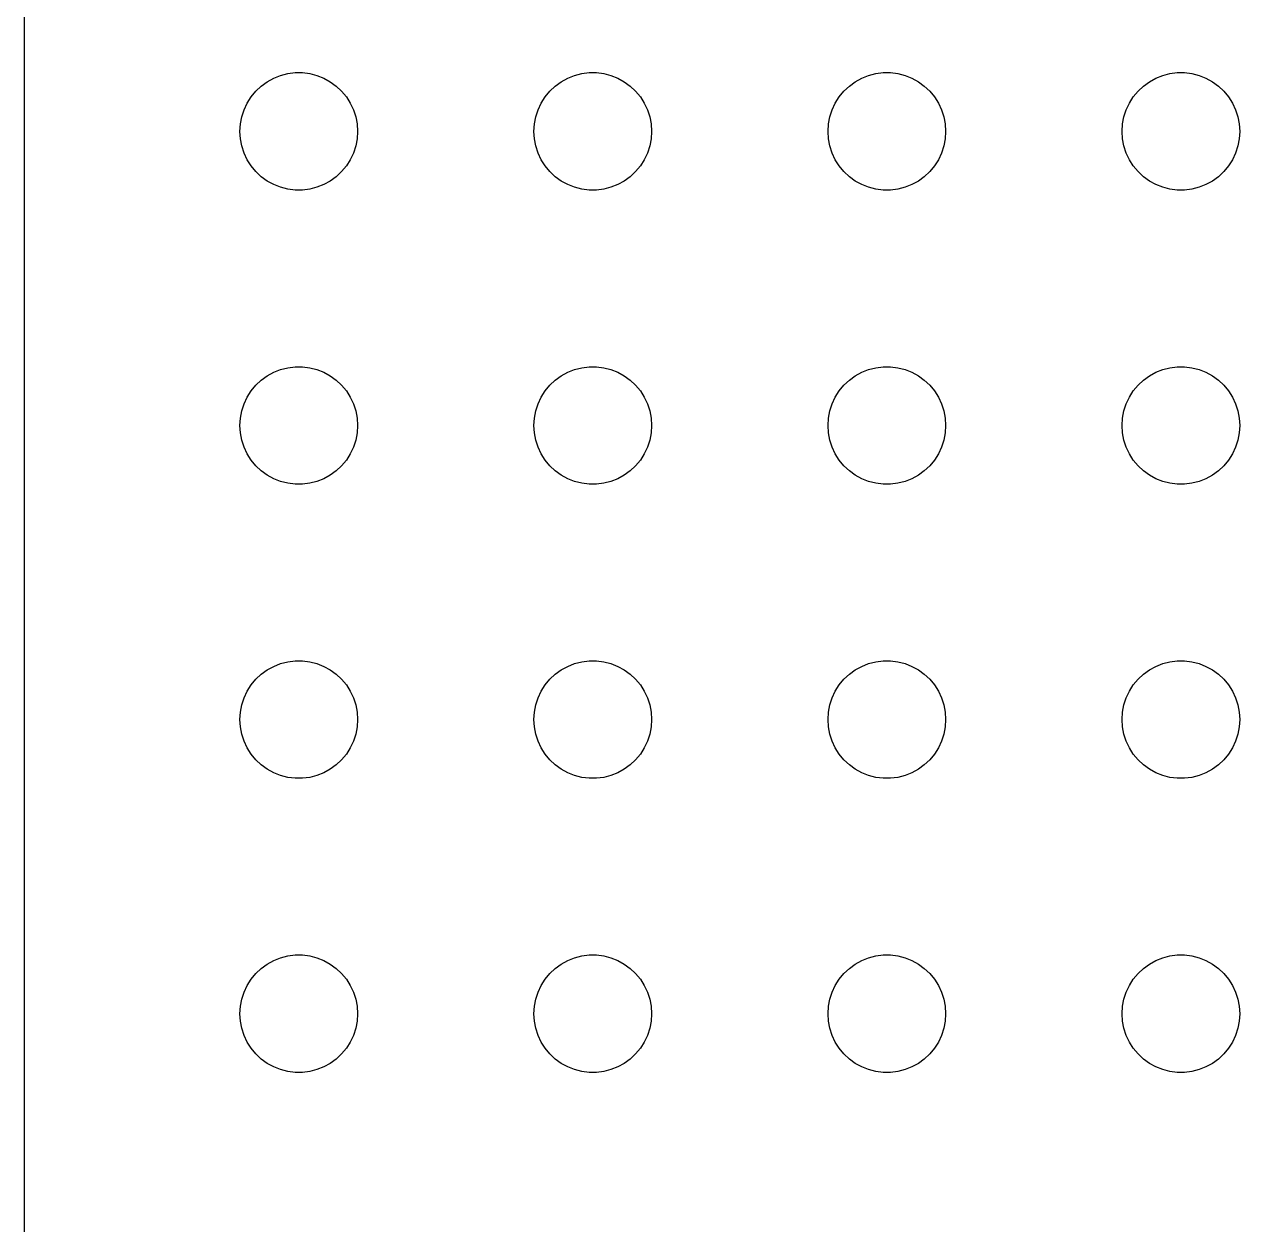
# Model space of a CAD drawing. Header units: metres. Extents: x -127 to 127, y -127 to 127.
# Drawn here: x -127 to -96, y -95.38 to -64.77 of the extents above; entities that cross this region are included whole.
import ezdxf

# ---------------------------------------------------------------- set-up
doc = ezdxf.new("R2010")
doc.units = ezdxf.units.M

msp = doc.modelspace()

# ---------------------------------------------------------------- linework, layer by layer
for p, q in [((-127, 122), (-127, -122)), ((-120.464, -66.0734), (-120.281, -66.0266)), ((-120.281, -66.0266), (-120.094, -66.003)), ((-120.094, -66.003), (-119.906, -66.003)), ((-119.906, -66.003), (-119.719, -66.0266)), ((-119.719, -66.0266), (-119.536, -66.0734)), ((-112.964, -66.0734), (-112.781, -66.0266)), ((-112.781, -66.0266), (-112.594, -66.003)), ((-112.594, -66.003), (-112.406, -66.003)), ((-112.406, -66.003), (-112.219, -66.0266)), ((-112.219, -66.0266), (-112.036, -66.0734)), ((-105.464, -66.0734), (-105.281, -66.0266)), ((-105.281, -66.0266), (-105.094, -66.003)), ((-105.094, -66.003), (-104.906, -66.003)), ((-104.906, -66.003), (-104.719, -66.0266)), ((-104.719, -66.0266), (-104.536, -66.0734)), ((-97.9635, -66.0734), (-97.7811, -66.0266)), ((-97.7811, -66.0266), (-97.5942, -66.003)), ((-97.5942, -66.003), (-97.4058, -66.003)), ((-97.4058, -66.003), (-97.2189, -66.0266)), ((-97.2189, -66.0266), (-97.0365, -66.0734)), ((-120.956, -66.3442), (-120.804, -66.2335)), ((-120.804, -66.2335), (-120.639, -66.1428)), ((-120.639, -66.1428), (-120.464, -66.0734)), ((-119.536, -66.0734), (-119.361, -66.1428)), ((-119.361, -66.1428), (-119.196, -66.2335)), ((-119.196, -66.2335), (-119.044, -66.3442)), ((-113.456, -66.3442), (-113.304, -66.2335)), ((-113.304, -66.2335), (-113.139, -66.1428)), ((-113.139, -66.1428), (-112.964, -66.0734)), ((-112.036, -66.0734), (-111.861, -66.1428)), ((-111.861, -66.1428), (-111.696, -66.2335)), ((-111.696, -66.2335), (-111.544, -66.3442)), ((-105.956, -66.3442), (-105.804, -66.2335)), ((-105.804, -66.2335), (-105.639, -66.1428)), ((-105.639, -66.1428), (-105.464, -66.0734)), ((-104.536, -66.0734), (-104.361, -66.1428)), ((-104.361, -66.1428), (-104.196, -66.2335)), ((-104.196, -66.2335), (-104.044, -66.3442)), ((-98.4561, -66.3442), (-98.3037, -66.2335)), ((-98.3037, -66.2335), (-98.1387, -66.1428)), ((-98.1387, -66.1428), (-97.9635, -66.0734)), ((-97.0365, -66.0734), (-96.8613, -66.1428)), ((-96.8613, -66.1428), (-96.6963, -66.2335)), ((-96.6963, -66.2335), (-96.5439, -66.3442)), ((-121.314, -66.7774), (-121.214, -66.6183)), ((-121.214, -66.6183), (-121.093, -66.4732)), ((-121.093, -66.4732), (-120.956, -66.3442)), ((-119.044, -66.3442), (-118.907, -66.4732)), ((-118.907, -66.4732), (-118.786, -66.6183)), ((-118.786, -66.6183), (-118.686, -66.7774)), ((-113.814, -66.7774), (-113.714, -66.6183)), ((-113.714, -66.6183), (-113.593, -66.4732)), ((-113.593, -66.4732), (-113.456, -66.3442)), ((-111.544, -66.3442), (-111.407, -66.4732)), ((-111.407, -66.4732), (-111.286, -66.6183)), ((-111.286, -66.6183), (-111.186, -66.7774)), ((-106.314, -66.7774), (-106.214, -66.6183)), ((-106.214, -66.6183), (-106.093, -66.4732)), ((-106.093, -66.4732), (-105.956, -66.3442)), ((-104.044, -66.3442), (-103.907, -66.4732)), ((-103.907, -66.4732), (-103.786, -66.6183)), ((-103.786, -66.6183), (-103.686, -66.7774)), ((-98.8145, -66.7774), (-98.7135, -66.6183)), ((-98.7135, -66.6183), (-98.5934, -66.4732)), ((-98.5934, -66.4732), (-98.4561, -66.3442)), ((-96.5439, -66.3442), (-96.4065, -66.4732)), ((-96.4065, -66.4732), (-96.2865, -66.6183)), ((-96.2865, -66.6183), (-96.1855, -66.7774)), ((-121.453, -67.127), (-121.395, -66.9478)), ((-121.395, -66.9478), (-121.314, -66.7774)), ((-118.686, -66.7774), (-118.605, -66.9478)), ((-118.605, -66.9478), (-118.547, -67.127)), ((-113.953, -67.127), (-113.895, -66.9478)), ((-113.895, -66.9478), (-113.814, -66.7774)), ((-111.186, -66.7774), (-111.105, -66.9478)), ((-111.105, -66.9478), (-111.047, -67.127)), ((-106.453, -67.127), (-106.395, -66.9478)), ((-106.395, -66.9478), (-106.314, -66.7774)), ((-103.686, -66.7774), (-103.605, -66.9478)), ((-103.605, -66.9478), (-103.547, -67.127)), ((-98.9529, -67.127), (-98.8947, -66.9478)), ((-98.8947, -66.9478), (-98.8145, -66.7774)), ((-96.1855, -66.7774), (-96.1053, -66.9478)), ((-96.1053, -66.9478), (-96.0471, -67.127)), ((-121.488, -67.312), (-121.453, -67.127)), ((-118.547, -67.127), (-118.512, -67.312)), ((-113.988, -67.312), (-113.953, -67.127)), ((-111.047, -67.127), (-111.012, -67.312)), ((-106.488, -67.312), (-106.453, -67.127)), ((-103.547, -67.127), (-103.512, -67.312)), ((-98.9882, -67.312), (-98.9529, -67.127)), ((-96.0471, -67.127), (-96.0118, -67.312)), ((-121.5, -67.5), (-121.488, -67.312)), ((-121.488, -67.688), (-121.5, -67.5)), ((-118.512, -67.312), (-118.5, -67.5)), ((-118.5, -67.5), (-118.512, -67.688)), ((-114, -67.5), (-113.988, -67.312)), ((-113.988, -67.688), (-114, -67.5)), ((-111.012, -67.312), (-111, -67.5)), ((-111, -67.5), (-111.012, -67.688)), ((-106.5, -67.5), (-106.488, -67.312)), ((-106.488, -67.688), (-106.5, -67.5)), ((-103.512, -67.312), (-103.5, -67.5)), ((-103.5, -67.5), (-103.512, -67.688)), ((-99, -67.5), (-98.9882, -67.312)), ((-98.9882, -67.688), (-99, -67.5)), ((-96.0118, -67.312), (-96, -67.5)), ((-96, -67.5), (-96.0118, -67.688)), ((-121.453, -67.873), (-121.488, -67.688)), ((-121.395, -68.0522), (-121.453, -67.873)), ((-118.547, -67.873), (-118.605, -68.0522)), ((-118.512, -67.688), (-118.547, -67.873)), ((-113.953, -67.873), (-113.988, -67.688)), ((-113.895, -68.0522), (-113.953, -67.873)), ((-111.047, -67.873), (-111.105, -68.0522)), ((-111.012, -67.688), (-111.047, -67.873)), ((-106.453, -67.873), (-106.488, -67.688)), ((-106.395, -68.0522), (-106.453, -67.873)), ((-103.547, -67.873), (-103.605, -68.0522)), ((-103.512, -67.688), (-103.547, -67.873)), ((-98.9529, -67.873), (-98.9882, -67.688)), ((-98.8947, -68.0522), (-98.9529, -67.873)), ((-96.0471, -67.873), (-96.1053, -68.0522)), ((-96.0118, -67.688), (-96.0471, -67.873)), ((-121.314, -68.2226), (-121.395, -68.0522)), ((-118.605, -68.0522), (-118.686, -68.2226)), ((-113.814, -68.2226), (-113.895, -68.0522)), ((-111.105, -68.0522), (-111.186, -68.2226)), ((-106.314, -68.2226), (-106.395, -68.0522)), ((-103.605, -68.0522), (-103.686, -68.2226)), ((-98.8145, -68.2226), (-98.8947, -68.0522)), ((-96.1053, -68.0522), (-96.1855, -68.2226)), ((-121.214, -68.3817), (-121.314, -68.2226)), ((-121.093, -68.5268), (-121.214, -68.3817)), ((-118.786, -68.3817), (-118.907, -68.5268)), ((-118.686, -68.2226), (-118.786, -68.3817)), ((-113.714, -68.3817), (-113.814, -68.2226)), ((-113.593, -68.5268), (-113.714, -68.3817)), ((-111.286, -68.3817), (-111.407, -68.5268)), ((-111.186, -68.2226), (-111.286, -68.3817)), ((-106.214, -68.3817), (-106.314, -68.2226)), ((-106.093, -68.5268), (-106.214, -68.3817)), ((-103.786, -68.3817), (-103.907, -68.5268)), ((-103.686, -68.2226), (-103.786, -68.3817)), ((-98.7135, -68.3817), (-98.8145, -68.2226)), ((-98.5934, -68.5268), (-98.7135, -68.3817)), ((-96.2865, -68.3817), (-96.4065, -68.5268)), ((-96.1855, -68.2226), (-96.2865, -68.3817)), ((-120.956, -68.6558), (-121.093, -68.5268)), ((-120.804, -68.7665), (-120.956, -68.6558)), ((-120.639, -68.8572), (-120.804, -68.7665)), ((-119.196, -68.7665), (-119.361, -68.8572)), ((-119.044, -68.6558), (-119.196, -68.7665)), ((-118.907, -68.5268), (-119.044, -68.6558)), ((-113.456, -68.6558), (-113.593, -68.5268)), ((-113.304, -68.7665), (-113.456, -68.6558)), ((-113.139, -68.8572), (-113.304, -68.7665)), ((-111.696, -68.7665), (-111.861, -68.8572)), ((-111.544, -68.6558), (-111.696, -68.7665)), ((-111.407, -68.5268), (-111.544, -68.6558)), ((-105.956, -68.6558), (-106.093, -68.5268)), ((-105.804, -68.7665), (-105.956, -68.6558)), ((-105.639, -68.8572), (-105.804, -68.7665)), ((-104.196, -68.7665), (-104.361, -68.8572)), ((-104.044, -68.6558), (-104.196, -68.7665)), ((-103.907, -68.5268), (-104.044, -68.6558)), ((-98.4561, -68.6558), (-98.5934, -68.5268)), ((-98.3037, -68.7665), (-98.4561, -68.6558)), ((-98.1387, -68.8572), (-98.3037, -68.7665)), ((-96.6963, -68.7665), (-96.8613, -68.8572)), ((-96.5439, -68.6558), (-96.6963, -68.7665)), ((-96.4065, -68.5268), (-96.5439, -68.6558)), ((-120.464, -68.9266), (-120.639, -68.8572)), ((-120.281, -68.9734), (-120.464, -68.9266)), ((-120.094, -68.997), (-120.281, -68.9734)), ((-119.906, -68.997), (-120.094, -68.997)), ((-119.719, -68.9734), (-119.906, -68.997)), ((-119.536, -68.9266), (-119.719, -68.9734)), ((-119.361, -68.8572), (-119.536, -68.9266)), ((-112.964, -68.9266), (-113.139, -68.8572)), ((-112.781, -68.9734), (-112.964, -68.9266)), ((-112.594, -68.997), (-112.781, -68.9734)), ((-112.406, -68.997), (-112.594, -68.997)), ((-112.219, -68.9734), (-112.406, -68.997)), ((-112.036, -68.9266), (-112.219, -68.9734)), ((-111.861, -68.8572), (-112.036, -68.9266)), ((-105.464, -68.9266), (-105.639, -68.8572)), ((-105.281, -68.9734), (-105.464, -68.9266)), ((-105.094, -68.997), (-105.281, -68.9734)), ((-104.906, -68.997), (-105.094, -68.997)), ((-104.719, -68.9734), (-104.906, -68.997)), ((-104.536, -68.9266), (-104.719, -68.9734)), ((-104.361, -68.8572), (-104.536, -68.9266)), ((-97.9635, -68.9266), (-98.1387, -68.8572)), ((-97.7811, -68.9734), (-97.9635, -68.9266)), ((-97.5942, -68.997), (-97.7811, -68.9734)), ((-97.4058, -68.997), (-97.5942, -68.997)), ((-97.2189, -68.9734), (-97.4058, -68.997)), ((-97.0365, -68.9266), (-97.2189, -68.9734)), ((-96.8613, -68.8572), (-97.0365, -68.9266)), ((-120.956, -73.8442), (-120.804, -73.7335)), ((-120.804, -73.7335), (-120.639, -73.6428)), ((-120.639, -73.6428), (-120.464, -73.5734)), ((-120.464, -73.5734), (-120.281, -73.5266)), ((-120.281, -73.5266), (-120.094, -73.503)), ((-120.094, -73.503), (-119.906, -73.503)), ((-119.906, -73.503), (-119.719, -73.5266)), ((-119.719, -73.5266), (-119.536, -73.5734)), ((-119.536, -73.5734), (-119.361, -73.6428)), ((-119.361, -73.6428), (-119.196, -73.7335)), ((-119.196, -73.7335), (-119.044, -73.8442)), ((-113.456, -73.8442), (-113.304, -73.7335)), ((-113.304, -73.7335), (-113.139, -73.6428)), ((-113.139, -73.6428), (-112.964, -73.5734)), ((-112.964, -73.5734), (-112.781, -73.5266)), ((-112.781, -73.5266), (-112.594, -73.503)), ((-112.594, -73.503), (-112.406, -73.503)), ((-112.406, -73.503), (-112.219, -73.5266)), ((-112.219, -73.5266), (-112.036, -73.5734)), ((-112.036, -73.5734), (-111.861, -73.6428)), ((-111.861, -73.6428), (-111.696, -73.7335)), ((-111.696, -73.7335), (-111.544, -73.8442)), ((-105.956, -73.8442), (-105.804, -73.7335)), ((-105.804, -73.7335), (-105.639, -73.6428)), ((-105.639, -73.6428), (-105.464, -73.5734)), ((-105.464, -73.5734), (-105.281, -73.5266)), ((-105.281, -73.5266), (-105.094, -73.503)), ((-105.094, -73.503), (-104.906, -73.503)), ((-104.906, -73.503), (-104.719, -73.5266)), ((-104.719, -73.5266), (-104.536, -73.5734)), ((-104.536, -73.5734), (-104.361, -73.6428)), ((-104.361, -73.6428), (-104.196, -73.7335)), ((-104.196, -73.7335), (-104.044, -73.8442)), ((-98.4561, -73.8442), (-98.3037, -73.7335)), ((-98.3037, -73.7335), (-98.1387, -73.6428)), ((-98.1387, -73.6428), (-97.9635, -73.5734)), ((-97.9635, -73.5734), (-97.7811, -73.5266)), ((-97.7811, -73.5266), (-97.5942, -73.503)), ((-97.5942, -73.503), (-97.4058, -73.503)), ((-97.4058, -73.503), (-97.2189, -73.5266)), ((-97.2189, -73.5266), (-97.0365, -73.5734)), ((-97.0365, -73.5734), (-96.8613, -73.6428)), ((-96.8613, -73.6428), (-96.6963, -73.7335)), ((-96.6963, -73.7335), (-96.5439, -73.8442)), ((-121.214, -74.1183), (-121.093, -73.9732)), ((-121.093, -73.9732), (-120.956, -73.8442)), ((-119.044, -73.8442), (-118.907, -73.9732)), ((-118.907, -73.9732), (-118.786, -74.1183)), ((-113.714, -74.1183), (-113.593, -73.9732)), ((-113.593, -73.9732), (-113.456, -73.8442)), ((-111.544, -73.8442), (-111.407, -73.9732)), ((-111.407, -73.9732), (-111.286, -74.1183)), ((-106.214, -74.1183), (-106.093, -73.9732)), ((-106.093, -73.9732), (-105.956, -73.8442)), ((-104.044, -73.8442), (-103.907, -73.9732)), ((-103.907, -73.9732), (-103.786, -74.1183)), ((-98.7135, -74.1183), (-98.5934, -73.9732)), ((-98.5934, -73.9732), (-98.4561, -73.8442)), ((-96.5439, -73.8442), (-96.4065, -73.9732)), ((-96.4065, -73.9732), (-96.2865, -74.1183)), ((-121.395, -74.4478), (-121.314, -74.2774)), ((-121.314, -74.2774), (-121.214, -74.1183)), ((-118.786, -74.1183), (-118.686, -74.2774)), ((-118.686, -74.2774), (-118.605, -74.4478)), ((-113.895, -74.4478), (-113.814, -74.2774)), ((-113.814, -74.2774), (-113.714, -74.1183)), ((-111.286, -74.1183), (-111.186, -74.2774)), ((-111.186, -74.2774), (-111.105, -74.4478)), ((-106.395, -74.4478), (-106.314, -74.2774)), ((-106.314, -74.2774), (-106.214, -74.1183)), ((-103.786, -74.1183), (-103.686, -74.2774)), ((-103.686, -74.2774), (-103.605, -74.4478)), ((-98.8947, -74.4478), (-98.8145, -74.2774)), ((-98.8145, -74.2774), (-98.7135, -74.1183)), ((-96.2865, -74.1183), (-96.1855, -74.2774)), ((-96.1855, -74.2774), (-96.1053, -74.4478)), ((-121.488, -74.812), (-121.453, -74.627)), ((-121.453, -74.627), (-121.395, -74.4478)), ((-118.605, -74.4478), (-118.547, -74.627)), ((-118.547, -74.627), (-118.512, -74.812)), ((-113.988, -74.812), (-113.953, -74.627)), ((-113.953, -74.627), (-113.895, -74.4478)), ((-111.105, -74.4478), (-111.047, -74.627)), ((-111.047, -74.627), (-111.012, -74.812)), ((-106.488, -74.812), (-106.453, -74.627)), ((-106.453, -74.627), (-106.395, -74.4478)), ((-103.605, -74.4478), (-103.547, -74.627)), ((-103.547, -74.627), (-103.512, -74.812)), ((-98.9882, -74.812), (-98.9529, -74.627)), ((-98.9529, -74.627), (-98.8947, -74.4478)), ((-96.1053, -74.4478), (-96.0471, -74.627)), ((-96.0471, -74.627), (-96.0118, -74.812)), ((-121.5, -75), (-121.488, -74.812)), ((-121.488, -75.188), (-121.5, -75)), ((-118.512, -74.812), (-118.5, -75)), ((-118.5, -75), (-118.512, -75.188)), ((-114, -75), (-113.988, -74.812)), ((-113.988, -75.188), (-114, -75)), ((-111.012, -74.812), (-111, -75)), ((-111, -75), (-111.012, -75.188)), ((-106.5, -75), (-106.488, -74.812)), ((-106.488, -75.188), (-106.5, -75)), ((-103.512, -74.812), (-103.5, -75)), ((-103.5, -75), (-103.512, -75.188)), ((-99, -75), (-98.9882, -74.812)), ((-98.9882, -75.188), (-99, -75)), ((-96.0118, -74.812), (-96, -75)), ((-96, -75), (-96.0118, -75.188)), ((-121.453, -75.373), (-121.488, -75.188)), ((-118.512, -75.188), (-118.547, -75.373)), ((-113.953, -75.373), (-113.988, -75.188)), ((-111.012, -75.188), (-111.047, -75.373)), ((-106.453, -75.373), (-106.488, -75.188)), ((-103.512, -75.188), (-103.547, -75.373)), ((-98.9529, -75.373), (-98.9882, -75.188)), ((-96.0118, -75.188), (-96.0471, -75.373)), ((-121.395, -75.5522), (-121.453, -75.373)), ((-121.314, -75.7226), (-121.395, -75.5522)), ((-118.605, -75.5522), (-118.686, -75.7226)), ((-118.547, -75.373), (-118.605, -75.5522)), ((-113.895, -75.5522), (-113.953, -75.373)), ((-113.814, -75.7226), (-113.895, -75.5522)), ((-111.105, -75.5522), (-111.186, -75.7226)), ((-111.047, -75.373), (-111.105, -75.5522)), ((-106.395, -75.5522), (-106.453, -75.373)), ((-106.314, -75.7226), (-106.395, -75.5522)), ((-103.605, -75.5522), (-103.686, -75.7226)), ((-103.547, -75.373), (-103.605, -75.5522)), ((-98.8947, -75.5522), (-98.9529, -75.373)), ((-98.8145, -75.7226), (-98.8947, -75.5522)), ((-96.1053, -75.5522), (-96.1855, -75.7226)), ((-96.0471, -75.373), (-96.1053, -75.5522)), ((-121.214, -75.8817), (-121.314, -75.7226)), ((-121.093, -76.0268), (-121.214, -75.8817)), ((-118.786, -75.8817), (-118.907, -76.0268)), ((-118.686, -75.7226), (-118.786, -75.8817)), ((-113.714, -75.8817), (-113.814, -75.7226)), ((-113.593, -76.0268), (-113.714, -75.8817)), ((-111.286, -75.8817), (-111.407, -76.0268)), ((-111.186, -75.7226), (-111.286, -75.8817)), ((-106.214, -75.8817), (-106.314, -75.7226)), ((-106.093, -76.0268), (-106.214, -75.8817)), ((-103.786, -75.8817), (-103.907, -76.0268)), ((-103.686, -75.7226), (-103.786, -75.8817)), ((-98.7135, -75.8817), (-98.8145, -75.7226)), ((-98.5934, -76.0268), (-98.7135, -75.8817)), ((-96.2865, -75.8817), (-96.4065, -76.0268)), ((-96.1855, -75.7226), (-96.2865, -75.8817)), ((-120.956, -76.1558), (-121.093, -76.0268)), ((-120.804, -76.2665), (-120.956, -76.1558)), ((-119.044, -76.1558), (-119.196, -76.2665)), ((-118.907, -76.0268), (-119.044, -76.1558)), ((-113.456, -76.1558), (-113.593, -76.0268)), ((-113.304, -76.2665), (-113.456, -76.1558)), ((-111.544, -76.1558), (-111.696, -76.2665)), ((-111.407, -76.0268), (-111.544, -76.1558)), ((-105.956, -76.1558), (-106.093, -76.0268)), ((-105.804, -76.2665), (-105.956, -76.1558)), ((-104.044, -76.1558), (-104.196, -76.2665)), ((-103.907, -76.0268), (-104.044, -76.1558)), ((-98.4561, -76.1558), (-98.5934, -76.0268)), ((-98.3037, -76.2665), (-98.4561, -76.1558)), ((-96.5439, -76.1558), (-96.6963, -76.2665)), ((-96.4065, -76.0268), (-96.5439, -76.1558)), ((-120.639, -76.3572), (-120.804, -76.2665)), ((-120.464, -76.4266), (-120.639, -76.3572)), ((-120.281, -76.4734), (-120.464, -76.4266)), ((-120.094, -76.497), (-120.281, -76.4734)), ((-119.906, -76.497), (-120.094, -76.497)), ((-119.719, -76.4734), (-119.906, -76.497)), ((-119.536, -76.4266), (-119.719, -76.4734)), ((-119.361, -76.3572), (-119.536, -76.4266)), ((-119.196, -76.2665), (-119.361, -76.3572)), ((-113.139, -76.3572), (-113.304, -76.2665)), ((-112.964, -76.4266), (-113.139, -76.3572)), ((-112.781, -76.4734), (-112.964, -76.4266)), ((-112.594, -76.497), (-112.781, -76.4734)), ((-112.406, -76.497), (-112.594, -76.497)), ((-112.219, -76.4734), (-112.406, -76.497)), ((-112.036, -76.4266), (-112.219, -76.4734)), ((-111.861, -76.3572), (-112.036, -76.4266)), ((-111.696, -76.2665), (-111.861, -76.3572)), ((-105.639, -76.3572), (-105.804, -76.2665)), ((-105.464, -76.4266), (-105.639, -76.3572)), ((-105.281, -76.4734), (-105.464, -76.4266)), ((-105.094, -76.497), (-105.281, -76.4734)), ((-104.906, -76.497), (-105.094, -76.497)), ((-104.719, -76.4734), (-104.906, -76.497)), ((-104.536, -76.4266), (-104.719, -76.4734)), ((-104.361, -76.3572), (-104.536, -76.4266)), ((-104.196, -76.2665), (-104.361, -76.3572)), ((-98.1387, -76.3572), (-98.3037, -76.2665)), ((-97.9635, -76.4266), (-98.1387, -76.3572)), ((-97.7811, -76.4734), (-97.9635, -76.4266)), ((-97.5942, -76.497), (-97.7811, -76.4734)), ((-97.4058, -76.497), (-97.5942, -76.497)), ((-97.2189, -76.4734), (-97.4058, -76.497)), ((-97.0365, -76.4266), (-97.2189, -76.4734)), ((-96.8613, -76.3572), (-97.0365, -76.4266)), ((-96.6963, -76.2665), (-96.8613, -76.3572)), ((-120.804, -81.2335), (-120.639, -81.1428)), ((-120.639, -81.1428), (-120.464, -81.0734)), ((-120.464, -81.0734), (-120.281, -81.0266)), ((-120.281, -81.0266), (-120.094, -81.003)), ((-120.094, -81.003), (-119.906, -81.003)), ((-119.906, -81.003), (-119.719, -81.0266)), ((-119.719, -81.0266), (-119.536, -81.0734)), ((-119.536, -81.0734), (-119.361, -81.1428)), ((-119.361, -81.1428), (-119.196, -81.2335)), ((-113.304, -81.2335), (-113.139, -81.1428)), ((-113.139, -81.1428), (-112.964, -81.0734)), ((-112.964, -81.0734), (-112.781, -81.0266)), ((-112.781, -81.0266), (-112.594, -81.003)), ((-112.594, -81.003), (-112.406, -81.003)), ((-112.406, -81.003), (-112.219, -81.0266)), ((-112.219, -81.0266), (-112.036, -81.0734)), ((-112.036, -81.0734), (-111.861, -81.1428)), ((-111.861, -81.1428), (-111.696, -81.2335)), ((-105.804, -81.2335), (-105.639, -81.1428)), ((-105.639, -81.1428), (-105.464, -81.0734)), ((-105.464, -81.0734), (-105.281, -81.0266)), ((-105.281, -81.0266), (-105.094, -81.003)), ((-105.094, -81.003), (-104.906, -81.003)), ((-104.906, -81.003), (-104.719, -81.0266)), ((-104.719, -81.0266), (-104.536, -81.0734)), ((-104.536, -81.0734), (-104.361, -81.1428)), ((-104.361, -81.1428), (-104.196, -81.2335)), ((-98.3037, -81.2335), (-98.1387, -81.1428)), ((-98.1387, -81.1428), (-97.9635, -81.0734)), ((-97.9635, -81.0734), (-97.7811, -81.0266)), ((-97.7811, -81.0266), (-97.5942, -81.003)), ((-97.5942, -81.003), (-97.4058, -81.003)), ((-97.4058, -81.003), (-97.2189, -81.0266)), ((-97.2189, -81.0266), (-97.0365, -81.0734)), ((-97.0365, -81.0734), (-96.8613, -81.1428)), ((-96.8613, -81.1428), (-96.6963, -81.2335)), ((-121.214, -81.6183), (-121.093, -81.4732)), ((-121.093, -81.4732), (-120.956, -81.3442)), ((-120.956, -81.3442), (-120.804, -81.2335)), ((-119.196, -81.2335), (-119.044, -81.3442)), ((-119.044, -81.3442), (-118.907, -81.4732)), ((-118.907, -81.4732), (-118.786, -81.6183)), ((-113.714, -81.6183), (-113.593, -81.4732)), ((-113.593, -81.4732), (-113.456, -81.3442)), ((-113.456, -81.3442), (-113.304, -81.2335)), ((-111.696, -81.2335), (-111.544, -81.3442)), ((-111.544, -81.3442), (-111.407, -81.4732)), ((-111.407, -81.4732), (-111.286, -81.6183)), ((-106.214, -81.6183), (-106.093, -81.4732)), ((-106.093, -81.4732), (-105.956, -81.3442)), ((-105.956, -81.3442), (-105.804, -81.2335)), ((-104.196, -81.2335), (-104.044, -81.3442)), ((-104.044, -81.3442), (-103.907, -81.4732)), ((-103.907, -81.4732), (-103.786, -81.6183)), ((-98.7135, -81.6183), (-98.5934, -81.4732)), ((-98.5934, -81.4732), (-98.4561, -81.3442)), ((-98.4561, -81.3442), (-98.3037, -81.2335)), ((-96.6963, -81.2335), (-96.5439, -81.3442)), ((-96.5439, -81.3442), (-96.4065, -81.4732)), ((-96.4065, -81.4732), (-96.2865, -81.6183)), ((-121.395, -81.9478), (-121.314, -81.7774)), ((-121.314, -81.7774), (-121.214, -81.6183)), ((-118.786, -81.6183), (-118.686, -81.7774)), ((-118.686, -81.7774), (-118.605, -81.9478)), ((-113.895, -81.9478), (-113.814, -81.7774)), ((-113.814, -81.7774), (-113.714, -81.6183)), ((-111.286, -81.6183), (-111.186, -81.7774)), ((-111.186, -81.7774), (-111.105, -81.9478)), ((-106.395, -81.9478), (-106.314, -81.7774)), ((-106.314, -81.7774), (-106.214, -81.6183)), ((-103.786, -81.6183), (-103.686, -81.7774)), ((-103.686, -81.7774), (-103.605, -81.9478)), ((-98.8947, -81.9478), (-98.8145, -81.7774)), ((-98.8145, -81.7774), (-98.7135, -81.6183)), ((-96.2865, -81.6183), (-96.1855, -81.7774)), ((-96.1855, -81.7774), (-96.1053, -81.9478)), ((-121.488, -82.312), (-121.453, -82.127)), ((-121.453, -82.127), (-121.395, -81.9478)), ((-118.605, -81.9478), (-118.547, -82.127)), ((-118.547, -82.127), (-118.512, -82.312)), ((-113.988, -82.312), (-113.953, -82.127)), ((-113.953, -82.127), (-113.895, -81.9478)), ((-111.105, -81.9478), (-111.047, -82.127)), ((-111.047, -82.127), (-111.012, -82.312)), ((-106.488, -82.312), (-106.453, -82.127)), ((-106.453, -82.127), (-106.395, -81.9478)), ((-103.605, -81.9478), (-103.547, -82.127)), ((-103.547, -82.127), (-103.512, -82.312)), ((-98.9882, -82.312), (-98.9529, -82.127)), ((-98.9529, -82.127), (-98.8947, -81.9478)), ((-96.1053, -81.9478), (-96.0471, -82.127)), ((-96.0471, -82.127), (-96.0118, -82.312)), ((-121.5, -82.5), (-121.488, -82.312)), ((-118.512, -82.312), (-118.5, -82.5)), ((-114, -82.5), (-113.988, -82.312)), ((-111.012, -82.312), (-111, -82.5)), ((-106.5, -82.5), (-106.488, -82.312)), ((-103.512, -82.312), (-103.5, -82.5)), ((-99, -82.5), (-98.9882, -82.312)), ((-96.0118, -82.312), (-96, -82.5)), ((-121.488, -82.688), (-121.5, -82.5)), ((-121.453, -82.873), (-121.488, -82.688)), ((-118.512, -82.688), (-118.547, -82.873)), ((-118.5, -82.5), (-118.512, -82.688)), ((-113.988, -82.688), (-114, -82.5)), ((-113.953, -82.873), (-113.988, -82.688)), ((-111.012, -82.688), (-111.047, -82.873)), ((-111, -82.5), (-111.012, -82.688)), ((-106.488, -82.688), (-106.5, -82.5)), ((-106.453, -82.873), (-106.488, -82.688)), ((-103.512, -82.688), (-103.547, -82.873)), ((-103.5, -82.5), (-103.512, -82.688)), ((-98.9882, -82.688), (-99, -82.5)), ((-98.9529, -82.873), (-98.9882, -82.688)), ((-96.0118, -82.688), (-96.0471, -82.873)), ((-96, -82.5), (-96.0118, -82.688)), ((-121.395, -83.0522), (-121.453, -82.873)), ((-121.314, -83.2226), (-121.395, -83.0522)), ((-118.605, -83.0522), (-118.686, -83.2226)), ((-118.547, -82.873), (-118.605, -83.0522)), ((-113.895, -83.0522), (-113.953, -82.873)), ((-113.814, -83.2226), (-113.895, -83.0522)), ((-111.105, -83.0522), (-111.186, -83.2226)), ((-111.047, -82.873), (-111.105, -83.0522)), ((-106.395, -83.0522), (-106.453, -82.873)), ((-106.314, -83.2226), (-106.395, -83.0522)), ((-103.605, -83.0522), (-103.686, -83.2226)), ((-103.547, -82.873), (-103.605, -83.0522)), ((-98.8947, -83.0522), (-98.9529, -82.873)), ((-98.8145, -83.2226), (-98.8947, -83.0522)), ((-96.1053, -83.0522), (-96.1855, -83.2226)), ((-96.0471, -82.873), (-96.1053, -83.0522)), ((-121.214, -83.3817), (-121.314, -83.2226)), ((-121.093, -83.5268), (-121.214, -83.3817)), ((-118.786, -83.3817), (-118.907, -83.5268)), ((-118.686, -83.2226), (-118.786, -83.3817)), ((-113.714, -83.3817), (-113.814, -83.2226)), ((-113.593, -83.5268), (-113.714, -83.3817)), ((-111.286, -83.3817), (-111.407, -83.5268)), ((-111.186, -83.2226), (-111.286, -83.3817)), ((-106.214, -83.3817), (-106.314, -83.2226)), ((-106.093, -83.5268), (-106.214, -83.3817)), ((-103.786, -83.3817), (-103.907, -83.5268)), ((-103.686, -83.2226), (-103.786, -83.3817)), ((-98.7135, -83.3817), (-98.8145, -83.2226)), ((-98.5934, -83.5268), (-98.7135, -83.3817)), ((-96.2865, -83.3817), (-96.4065, -83.5268)), ((-96.1855, -83.2226), (-96.2865, -83.3817)), ((-120.956, -83.6558), (-121.093, -83.5268)), ((-120.804, -83.7665), (-120.956, -83.6558)), ((-119.044, -83.6558), (-119.196, -83.7665)), ((-118.907, -83.5268), (-119.044, -83.6558)), ((-113.456, -83.6558), (-113.593, -83.5268)), ((-113.304, -83.7665), (-113.456, -83.6558)), ((-111.544, -83.6558), (-111.696, -83.7665)), ((-111.407, -83.5268), (-111.544, -83.6558)), ((-105.956, -83.6558), (-106.093, -83.5268)), ((-105.804, -83.7665), (-105.956, -83.6558)), ((-104.044, -83.6558), (-104.196, -83.7665)), ((-103.907, -83.5268), (-104.044, -83.6558)), ((-98.4561, -83.6558), (-98.5934, -83.5268)), ((-98.3037, -83.7665), (-98.4561, -83.6558)), ((-96.5439, -83.6558), (-96.6963, -83.7665)), ((-96.4065, -83.5268), (-96.5439, -83.6558)), ((-120.639, -83.8572), (-120.804, -83.7665)), ((-120.464, -83.9266), (-120.639, -83.8572)), ((-120.281, -83.9734), (-120.464, -83.9266)), ((-120.094, -83.997), (-120.281, -83.9734)), ((-119.906, -83.997), (-120.094, -83.997)), ((-119.719, -83.9734), (-119.906, -83.997)), ((-119.536, -83.9266), (-119.719, -83.9734)), ((-119.361, -83.8572), (-119.536, -83.9266)), ((-119.196, -83.7665), (-119.361, -83.8572)), ((-113.139, -83.8572), (-113.304, -83.7665)), ((-112.964, -83.9266), (-113.139, -83.8572)), ((-112.781, -83.9734), (-112.964, -83.9266)), ((-112.594, -83.997), (-112.781, -83.9734)), ((-112.406, -83.997), (-112.594, -83.997)), ((-112.219, -83.9734), (-112.406, -83.997)), ((-112.036, -83.9266), (-112.219, -83.9734)), ((-111.861, -83.8572), (-112.036, -83.9266)), ((-111.696, -83.7665), (-111.861, -83.8572)), ((-105.639, -83.8572), (-105.804, -83.7665)), ((-105.464, -83.9266), (-105.639, -83.8572)), ((-105.281, -83.9734), (-105.464, -83.9266)), ((-105.094, -83.997), (-105.281, -83.9734)), ((-104.906, -83.997), (-105.094, -83.997)), ((-104.719, -83.9734), (-104.906, -83.997)), ((-104.536, -83.9266), (-104.719, -83.9734)), ((-104.361, -83.8572), (-104.536, -83.9266)), ((-104.196, -83.7665), (-104.361, -83.8572)), ((-98.1387, -83.8572), (-98.3037, -83.7665)), ((-97.9635, -83.9266), (-98.1387, -83.8572)), ((-97.7811, -83.9734), (-97.9635, -83.9266)), ((-97.5942, -83.997), (-97.7811, -83.9734)), ((-97.4058, -83.997), (-97.5942, -83.997)), ((-97.2189, -83.9734), (-97.4058, -83.997)), ((-97.0365, -83.9266), (-97.2189, -83.9734)), ((-96.8613, -83.8572), (-97.0365, -83.9266)), ((-96.6963, -83.7665), (-96.8613, -83.8572)), ((-120.804, -88.7335), (-120.639, -88.6428)), ((-120.639, -88.6428), (-120.464, -88.5734)), ((-120.464, -88.5734), (-120.281, -88.5266)), ((-120.281, -88.5266), (-120.094, -88.503)), ((-120.094, -88.503), (-119.906, -88.503)), ((-119.906, -88.503), (-119.719, -88.5266)), ((-119.719, -88.5266), (-119.536, -88.5734)), ((-119.536, -88.5734), (-119.361, -88.6428)), ((-119.361, -88.6428), (-119.196, -88.7335)), ((-113.304, -88.7335), (-113.139, -88.6428)), ((-113.139, -88.6428), (-112.964, -88.5734)), ((-112.964, -88.5734), (-112.781, -88.5266)), ((-112.781, -88.5266), (-112.594, -88.503)), ((-112.594, -88.503), (-112.406, -88.503)), ((-112.406, -88.503), (-112.219, -88.5266)), ((-112.219, -88.5266), (-112.036, -88.5734)), ((-112.036, -88.5734), (-111.861, -88.6428)), ((-111.861, -88.6428), (-111.696, -88.7335)), ((-105.804, -88.7335), (-105.639, -88.6428)), ((-105.639, -88.6428), (-105.464, -88.5734)), ((-105.464, -88.5734), (-105.281, -88.5266)), ((-105.281, -88.5266), (-105.094, -88.503)), ((-105.094, -88.503), (-104.906, -88.503)), ((-104.906, -88.503), (-104.719, -88.5266)), ((-104.719, -88.5266), (-104.536, -88.5734)), ((-104.536, -88.5734), (-104.361, -88.6428)), ((-104.361, -88.6428), (-104.196, -88.7335)), ((-98.3037, -88.7335), (-98.1387, -88.6428)), ((-98.1387, -88.6428), (-97.9635, -88.5734)), ((-97.9635, -88.5734), (-97.7811, -88.5266)), ((-97.7811, -88.5266), (-97.5942, -88.503)), ((-97.5942, -88.503), (-97.4058, -88.503)), ((-97.4058, -88.503), (-97.2189, -88.5266)), ((-97.2189, -88.5266), (-97.0365, -88.5734)), ((-97.0365, -88.5734), (-96.8613, -88.6428)), ((-96.8613, -88.6428), (-96.6963, -88.7335)), ((-121.093, -88.9732), (-120.956, -88.8442)), ((-120.956, -88.8442), (-120.804, -88.7335)), ((-119.196, -88.7335), (-119.044, -88.8442)), ((-119.044, -88.8442), (-118.907, -88.9732)), ((-113.593, -88.9732), (-113.456, -88.8442)), ((-113.456, -88.8442), (-113.304, -88.7335)), ((-111.696, -88.7335), (-111.544, -88.8442)), ((-111.544, -88.8442), (-111.407, -88.9732)), ((-106.093, -88.9732), (-105.956, -88.8442)), ((-105.956, -88.8442), (-105.804, -88.7335)), ((-104.196, -88.7335), (-104.044, -88.8442)), ((-104.044, -88.8442), (-103.907, -88.9732)), ((-98.5934, -88.9732), (-98.4561, -88.8442)), ((-98.4561, -88.8442), (-98.3037, -88.7335)), ((-96.6963, -88.7335), (-96.5439, -88.8442)), ((-96.5439, -88.8442), (-96.4065, -88.9732)), ((-121.395, -89.4478), (-121.314, -89.2774)), ((-121.314, -89.2774), (-121.214, -89.1183)), ((-121.214, -89.1183), (-121.093, -88.9732)), ((-118.907, -88.9732), (-118.786, -89.1183)), ((-118.786, -89.1183), (-118.686, -89.2774)), ((-118.686, -89.2774), (-118.605, -89.4478)), ((-113.895, -89.4478), (-113.814, -89.2774)), ((-113.814, -89.2774), (-113.714, -89.1183)), ((-113.714, -89.1183), (-113.593, -88.9732)), ((-111.407, -88.9732), (-111.286, -89.1183)), ((-111.286, -89.1183), (-111.186, -89.2774)), ((-111.186, -89.2774), (-111.105, -89.4478)), ((-106.395, -89.4478), (-106.314, -89.2774)), ((-106.314, -89.2774), (-106.214, -89.1183)), ((-106.214, -89.1183), (-106.093, -88.9732)), ((-103.907, -88.9732), (-103.786, -89.1183)), ((-103.786, -89.1183), (-103.686, -89.2774)), ((-103.686, -89.2774), (-103.605, -89.4478)), ((-98.8947, -89.4478), (-98.8145, -89.2774)), ((-98.8145, -89.2774), (-98.7135, -89.1183)), ((-98.7135, -89.1183), (-98.5934, -88.9732)), ((-96.4065, -88.9732), (-96.2865, -89.1183)), ((-96.2865, -89.1183), (-96.1855, -89.2774)), ((-96.1855, -89.2774), (-96.1053, -89.4478)), ((-121.453, -89.627), (-121.395, -89.4478)), ((-118.605, -89.4478), (-118.547, -89.627)), ((-113.953, -89.627), (-113.895, -89.4478)), ((-111.105, -89.4478), (-111.047, -89.627)), ((-106.453, -89.627), (-106.395, -89.4478)), ((-103.605, -89.4478), (-103.547, -89.627)), ((-98.9529, -89.627), (-98.8947, -89.4478)), ((-96.1053, -89.4478), (-96.0471, -89.627)), ((-121.5, -90), (-121.488, -89.812)), ((-121.488, -89.812), (-121.453, -89.627)), ((-118.547, -89.627), (-118.512, -89.812)), ((-118.512, -89.812), (-118.5, -90)), ((-114, -90), (-113.988, -89.812)), ((-113.988, -89.812), (-113.953, -89.627)), ((-111.047, -89.627), (-111.012, -89.812)), ((-111.012, -89.812), (-111, -90)), ((-106.5, -90), (-106.488, -89.812)), ((-106.488, -89.812), (-106.453, -89.627)), ((-103.547, -89.627), (-103.512, -89.812)), ((-103.512, -89.812), (-103.5, -90)), ((-99, -90), (-98.9882, -89.812)), ((-98.9882, -89.812), (-98.9529, -89.627)), ((-96.0471, -89.627), (-96.0118, -89.812)), ((-96.0118, -89.812), (-96, -90)), ((-121.488, -90.188), (-121.5, -90)), ((-121.453, -90.373), (-121.488, -90.188)), ((-118.512, -90.188), (-118.547, -90.373)), ((-118.5, -90), (-118.512, -90.188)), ((-113.988, -90.188), (-114, -90)), ((-113.953, -90.373), (-113.988, -90.188)), ((-111.012, -90.188), (-111.047, -90.373)), ((-111, -90), (-111.012, -90.188)), ((-106.488, -90.188), (-106.5, -90)), ((-106.453, -90.373), (-106.488, -90.188)), ((-103.512, -90.188), (-103.547, -90.373)), ((-103.5, -90), (-103.512, -90.188)), ((-98.9882, -90.188), (-99, -90)), ((-98.9529, -90.373), (-98.9882, -90.188)), ((-96.0118, -90.188), (-96.0471, -90.373)), ((-96, -90), (-96.0118, -90.188)), ((-121.395, -90.5522), (-121.453, -90.373)), ((-118.547, -90.373), (-118.605, -90.5522)), ((-113.895, -90.5522), (-113.953, -90.373)), ((-111.047, -90.373), (-111.105, -90.5522)), ((-106.395, -90.5522), (-106.453, -90.373)), ((-103.547, -90.373), (-103.605, -90.5522)), ((-98.8947, -90.5522), (-98.9529, -90.373)), ((-96.0471, -90.373), (-96.1053, -90.5522)), ((-121.314, -90.7226), (-121.395, -90.5522)), ((-121.214, -90.8817), (-121.314, -90.7226)), ((-118.686, -90.7226), (-118.786, -90.8817)), ((-118.605, -90.5522), (-118.686, -90.7226)), ((-113.814, -90.7226), (-113.895, -90.5522)), ((-113.714, -90.8817), (-113.814, -90.7226)), ((-111.186, -90.7226), (-111.286, -90.8817)), ((-111.105, -90.5522), (-111.186, -90.7226)), ((-106.314, -90.7226), (-106.395, -90.5522)), ((-106.214, -90.8817), (-106.314, -90.7226)), ((-103.686, -90.7226), (-103.786, -90.8817)), ((-103.605, -90.5522), (-103.686, -90.7226)), ((-98.8145, -90.7226), (-98.8947, -90.5522)), ((-98.7135, -90.8817), (-98.8145, -90.7226)), ((-96.1855, -90.7226), (-96.2865, -90.8817)), ((-96.1053, -90.5522), (-96.1855, -90.7226)), ((-121.093, -91.0268), (-121.214, -90.8817)), ((-120.956, -91.1558), (-121.093, -91.0268)), ((-118.907, -91.0268), (-119.044, -91.1558)), ((-118.786, -90.8817), (-118.907, -91.0268)), ((-113.593, -91.0268), (-113.714, -90.8817)), ((-113.456, -91.1558), (-113.593, -91.0268)), ((-111.407, -91.0268), (-111.544, -91.1558)), ((-111.286, -90.8817), (-111.407, -91.0268)), ((-106.093, -91.0268), (-106.214, -90.8817)), ((-105.956, -91.1558), (-106.093, -91.0268)), ((-103.907, -91.0268), (-104.044, -91.1558)), ((-103.786, -90.8817), (-103.907, -91.0268)), ((-98.5934, -91.0268), (-98.7135, -90.8817)), ((-98.4561, -91.1558), (-98.5934, -91.0268)), ((-96.4065, -91.0268), (-96.5439, -91.1558)), ((-96.2865, -90.8817), (-96.4065, -91.0268)), ((-120.804, -91.2665), (-120.956, -91.1558)), ((-120.639, -91.3572), (-120.804, -91.2665)), ((-120.464, -91.4266), (-120.639, -91.3572)), ((-120.281, -91.4734), (-120.464, -91.4266)), ((-119.536, -91.4266), (-119.719, -91.4734)), ((-119.361, -91.3572), (-119.536, -91.4266)), ((-119.196, -91.2665), (-119.361, -91.3572)), ((-119.044, -91.1558), (-119.196, -91.2665)), ((-113.304, -91.2665), (-113.456, -91.1558)), ((-113.139, -91.3572), (-113.304, -91.2665)), ((-112.964, -91.4266), (-113.139, -91.3572)), ((-112.781, -91.4734), (-112.964, -91.4266)), ((-112.036, -91.4266), (-112.219, -91.4734)), ((-111.861, -91.3572), (-112.036, -91.4266)), ((-111.696, -91.2665), (-111.861, -91.3572)), ((-111.544, -91.1558), (-111.696, -91.2665)), ((-105.804, -91.2665), (-105.956, -91.1558)), ((-105.639, -91.3572), (-105.804, -91.2665)), ((-105.464, -91.4266), (-105.639, -91.3572)), ((-105.281, -91.4734), (-105.464, -91.4266)), ((-104.536, -91.4266), (-104.719, -91.4734)), ((-104.361, -91.3572), (-104.536, -91.4266)), ((-104.196, -91.2665), (-104.361, -91.3572)), ((-104.044, -91.1558), (-104.196, -91.2665)), ((-98.3037, -91.2665), (-98.4561, -91.1558)), ((-98.1387, -91.3572), (-98.3037, -91.2665)), ((-97.9635, -91.4266), (-98.1387, -91.3572)), ((-97.7811, -91.4734), (-97.9635, -91.4266)), ((-97.0365, -91.4266), (-97.2189, -91.4734)), ((-96.8613, -91.3572), (-97.0365, -91.4266)), ((-96.6963, -91.2665), (-96.8613, -91.3572)), ((-96.5439, -91.1558), (-96.6963, -91.2665)), ((-120.094, -91.497), (-120.281, -91.4734)), ((-119.906, -91.497), (-120.094, -91.497)), ((-119.719, -91.4734), (-119.906, -91.497)), ((-112.594, -91.497), (-112.781, -91.4734)), ((-112.406, -91.497), (-112.594, -91.497)), ((-112.219, -91.4734), (-112.406, -91.497)), ((-105.094, -91.497), (-105.281, -91.4734)), ((-104.906, -91.497), (-105.094, -91.497)), ((-104.719, -91.4734), (-104.906, -91.497)), ((-97.5942, -91.497), (-97.7811, -91.4734)), ((-97.4058, -91.497), (-97.5942, -91.497)), ((-97.2189, -91.4734), (-97.4058, -91.497))]:
    msp.add_line(p, q)

doc.saveas('drawing.dxf')
